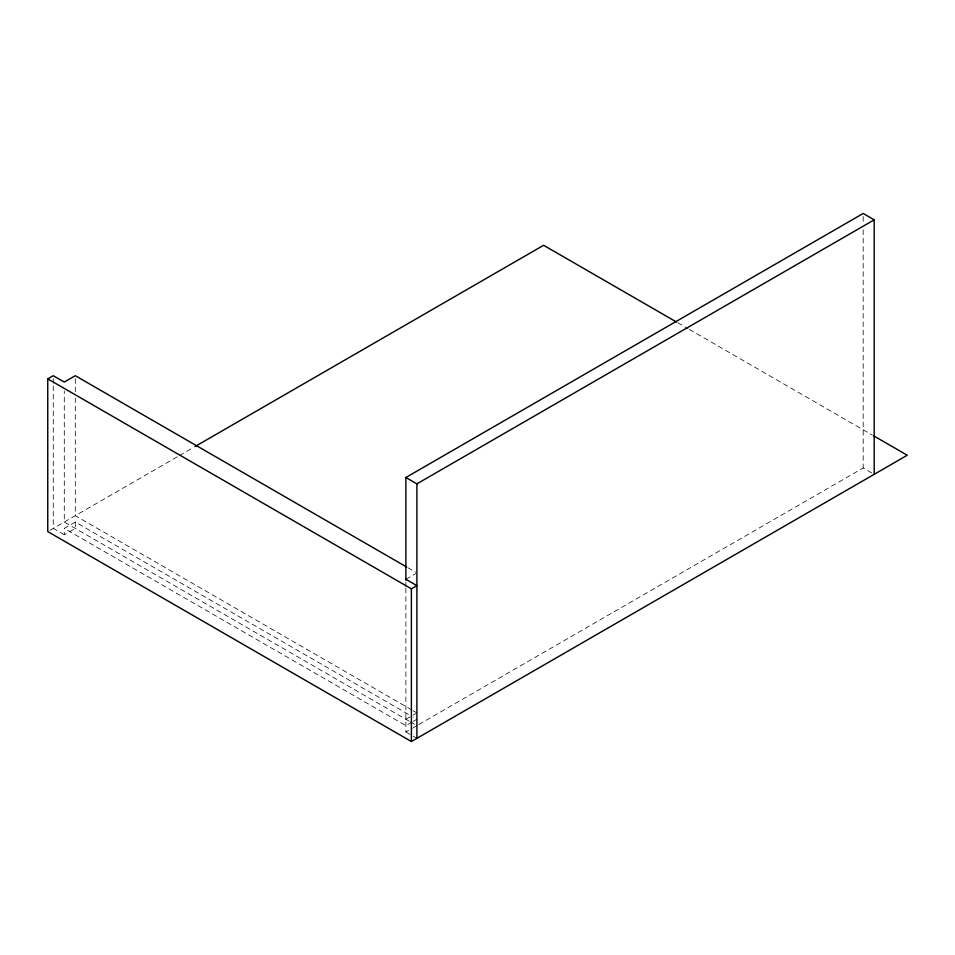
<?xml version="1.0" encoding="UTF-8"?>
<svg xmlns="http://www.w3.org/2000/svg" width="955" height="955" viewBox="0 0 955 955"><rect width="100%" height="100%" fill="white"/><g stroke="black" fill="none" stroke-linecap="round" stroke-linejoin="round"><path stroke-width="0.72" stroke-dasharray="4.78 3.58" d="M49.958 530.312L178.167 456.275M179.468 455.535L193.674 447.334M75.302 522.039L75.302 528.402L64.283 534.764L64.283 528.402L75.302 522.039L411.736 716.274M405.875 579.291L415.676 573.633M405.875 719.258L411.999 715.725M413.217 715.009L415.676 713.6M411.999 722.076L405.875 725.621L64.283 528.402M413.217 721.371L416.893 719.258L413.026 717.026M405.875 588.22L405.875 731.972L412.333 728.247M413.217 727.734L417.502 725.263M418.791 724.523L863.177 467.962L871.748 472.904M677.728 322.718L688.042 328.675M689.331 329.415L872.428 435.134M407.869 567.724L415.604 572.188M411.736 709.911L75.302 515.676L75.302 398.044M413.026 710.663L416.893 712.896M409.158 721.156L64.283 522.039L64.283 391.001M410.447 721.896L415.604 724.869M64.283 534.764L53.265 528.402L53.265 384.602M405.875 731.972L411.999 735.517M413.217 736.221L416.893 738.334M863.177 216.451L863.177 223.9M863.177 229.845L863.177 467.962M405.875 582.264L405.875 586.74M75.302 378.681L75.302 392.087M53.265 378.669L53.265 383.122"/><path stroke-width="1.43" d="M873.718 435.874L907.25 455.237L411.39 741.522L47.75 531.577L47.75 378.884L53.265 375.709L64.283 382.072L75.302 375.709L406.579 566.972M194.963 446.582L543.61 245.292L676.427 321.978M405.875 580.186L405.875 477.5L863.177 213.478L874.195 219.841L874.195 474.325M405.875 477.5L416.893 483.863L874.195 219.841M47.75 378.884L411.39 588.829L416.893 585.654L405.875 579.291M416.893 483.863L416.893 738.334M411.39 588.829L411.39 741.522"/></g></svg>
